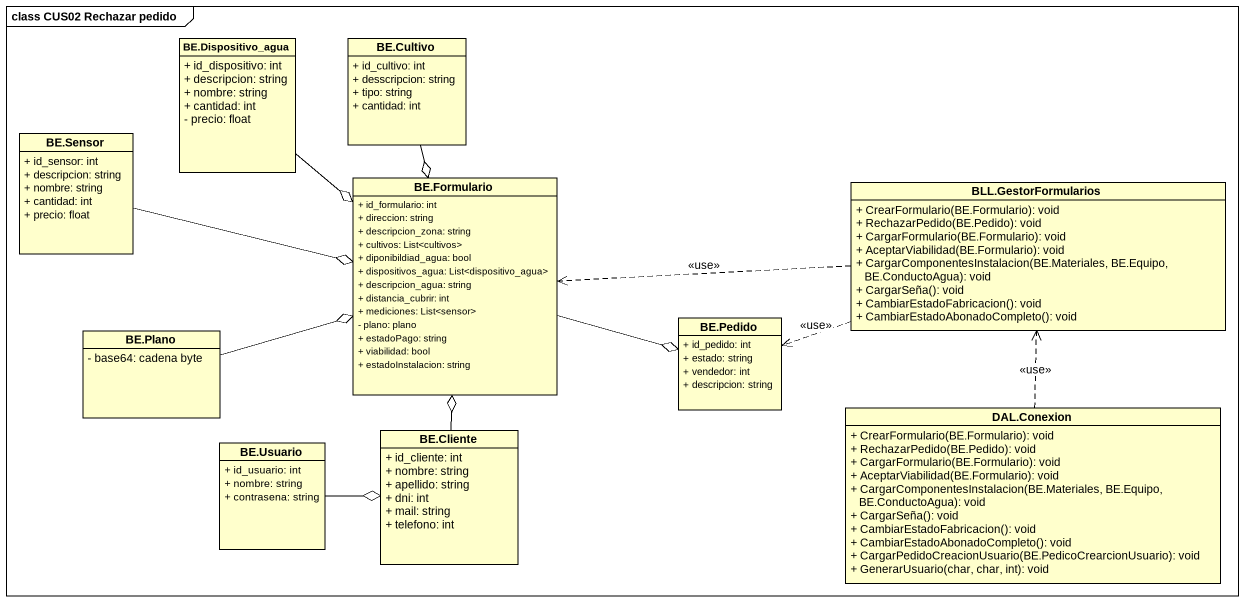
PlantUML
@startuml
mainframe class CUS02 Rechazar pedido
hide circle
hide empty members
skinparam classAttributeIconSize 0
class "BE.Dispositivo_agua" as BE_Dispositivo_agua {
  + id_dispositivo: int
  + descripcion: string
  + nombre: string
  + cantidad: int
  - precio: float
}
class "BE.Cultivo" as BE_Cultivo {
  + id_cultivo: int
  + desscripcion: string
  + tipo: string
  + cantidad: int
}
class "BE.Sensor" as BE_Sensor {
  + id_sensor: int
  + descripcion: string
  + nombre: string
  + cantidad: int
  + precio: float
}
class "BE.Formulario" as BE_Formulario {
  + id_formulario: int
  + direccion: string
  + descripcion_zona: string
  + cultivos: List<cultivos>
  + diponibildiad_agua: bool
  + dispositivos_agua: List<dispositivo_agua>
  + descripcion_agua: string
  + distancia_cubrir: int
  + mediciones: List<sensor>
  - plano: plano
  + estadoPago: string
  + viabilidad: bool
  + estadoInstalacion: string
}
class "BLL.GestorFormularios" as BLL_GestorFormularios {
  + CrearFormulario(BE.Formulario): void
  + RechazarPedido(BE.Pedido): void
  + CargarFormulario(BE.Formulario): void
  + AceptarViabilidad(BE.Formulario): void
  + CargarComponentesInstalacion(BE.Materiales, BE.Equipo, BE.ConductoAgua): void
  + CargarSeña(): void
  + CambiarEstadoFabricacion(): void
  + CambiarEstadoAbonadoCompleto(): void
}
class "BE.Plano" as BE_Plano {
  - base64: cadena byte
}
class "BE.Pedido" as BE_Pedido {
  + id_pedido: int
  + estado: string
  + vendedor: int
  + descripcion: string
}
class "BE.Usuario" as BE_Usuario {
  + id_usuario: int
  + nombre: string
  + contrasena: string
}
class "BE.Cliente" as BE_Cliente {
  + id_cliente: int
  + nombre: string
  + apellido: string
  + dni: int
  + mail: string
  + telefono: int
}
class "DAL.Conexion" as DAL_Conexion {
  + CrearFormulario(BE.Formulario): void
  + RechazarPedido(BE.Pedido): void
  + CargarFormulario(BE.Formulario): void
  + AceptarViabilidad(BE.Formulario): void
  + CargarComponentesInstalacion(BE.Materiales, BE.Equipo, BE.ConductoAgua): void
  + CargarSeña(): void
  + CambiarEstadoFabricacion(): void
  + CambiarEstadoAbonadoCompleto(): void
  + CargarPedidoCreacionUsuario(BE.PedicoCrearcionUsuario): void
  + GenerarUsuario(char, char, int): void
}
BE_Dispositivo_agua --o BE_Formulario
BE_Cultivo --o BE_Formulario
BE_Sensor -right-o BE_Formulario
BE_Formulario -right-o BE_Pedido
BLL_GestorFormularios .left.> BE_Formulario : <<use>>
BLL_GestorFormularios .left.> BE_Pedido : <<use>>
BE_Plano -right-o BE_Formulario
BE_Usuario -right-o BE_Cliente
BE_Cliente -up-o BE_Formulario
DAL_Conexion .up.> BLL_GestorFormularios : <<use>>
@enduml
